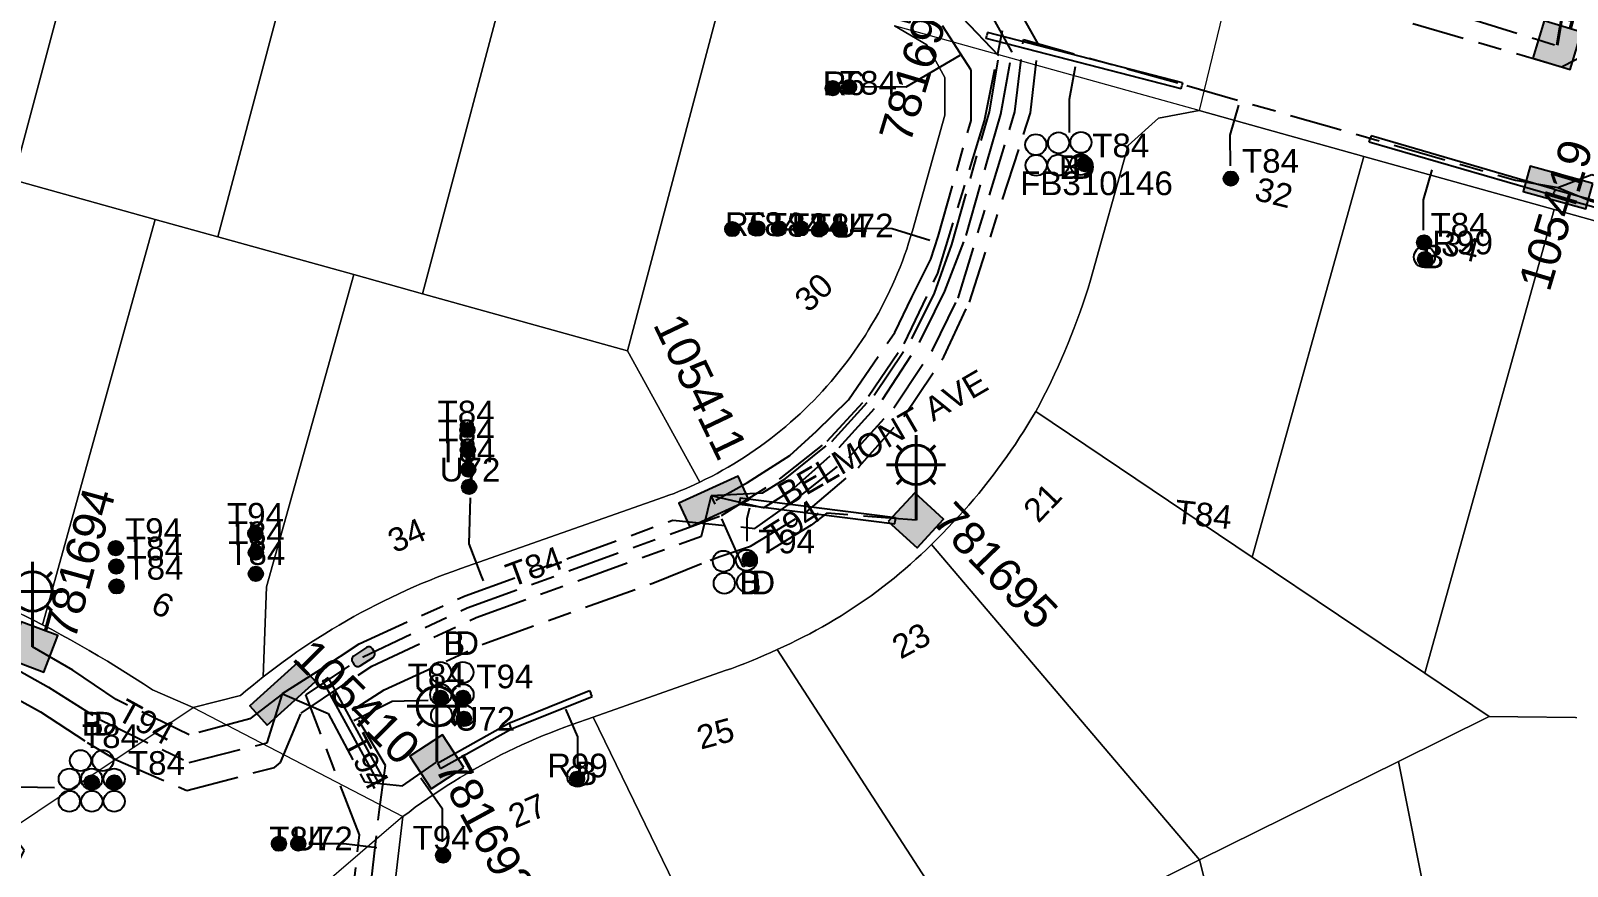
# Model space of a CAD drawing. Header units: metres. Extents: x 289087 to 291245, y 6227587 to 6229773.
# Drawn here: x 290436.6 to 290553.4, y 6228349.8 to 6228413.4 of the extents above; entities that cross this region are included whole.
import ezdxf
from ezdxf.enums import TextEntityAlignment as Align

# ---------------------------------------------------------------- set-up
doc = ezdxf.new("R2010")
doc.units = ezdxf.units.M
doc.linetypes.add('Cable Exist UG', pattern=[8.2, 4, -1.2, 1.8, -1.2])
for name, color, linetype in [('_User Ducts Config', 7, 'Continuous'), ('Duct_SP_EXT', 7, 'Continuous'), ('Equip_HV_EXT', 7, 'Continuous'), ('Equip_SP_SL_EXT', 7, 'Continuous'), ('Mains_HV_EXT', 7, 'Continuous'), ('Mains_LV_EXT', 7, 'Continuous'), ('Mains_LV_SL_EXT', 7, 'Continuous'), ('SupportsUG_SP_LV_EXT', 7, 'Continuous'), ('SupportsUG_SP_LV_SL_EXT', 7, 'Continuous')]:
    doc.layers.add(name, color=color, linetype=linetype)
doc.layers.add('Cadastre Land Parcels_SP_EXT', color=9, linetype='Continuous', lineweight=5)
doc.layers.add('Cadastre Roads_SP_EXT', color=9, linetype='Continuous', lineweight=5)
doc.styles.add('COLUMN_LABEL', font='arial.ttf')
doc.styles.add('iecARIAL', font='arial.ttf', dxfattribs={"height": 2})
doc.styles.add('POLE_LABEL', font='arial.ttf')
doc.styles.get("Standard").update_dxf_attribs({"font": 'arial.ttf'})

# ---------------------------------------------------------------- blocks, each defined once
blk = doc.blocks.new('COLUMN_EXT')
blk.add_hatch(color=256).paths.add_polyline_path([(-1.49, 1.48), (-1.49, -1.49), (1.48, -1.49), (1.48, 1.48)])
blk.add_lwpolyline([(-1.49, -1.49), (1.48, -1.49), (1.48, 1.48), (-1.49, 1.48)], close=True)
for tag, height, style, flags, p in [('ASSET_NUM', 2.5, 'COLUMN_LABEL', 8, (2, 2)), ('STRUCTURE_PLANT_NUMBER', 0.2, 'POLE_LABEL', 9, (1.81, 0.03)), ('STREET_CODE', 0.2, 'COLUMN_LABEL', 9, (1.81, -0.2))]:
    blk.add_attdef(tag, text='', height=height, dxfattribs=dict(style=style, flags=flags)).set_placement(p, align=Align.MIDDLE_LEFT)
at = {"flags": 9}
for tag, p in [('COLUMN_TYPE', (1.81, -0.4)), ('OWNED_BY', (1.81, -0.6)), ('STATE', (1.81, -0.8)), ('USAGE', (1.81, -1)), ('LEGEND', (1.81, -1.2)), ('STREETNAME', (1.81, -1.6)), ('SUBURB', (1.81, -1.8)), ('LOCATION', (1.81, -1.4)), ('NOTES', (1.81, -2))]:
    blk.add_attdef(tag, text='', height=0.2, dxfattribs=at).set_placement(p, align=Align.MIDDLE_LEFT)
at = {"flags": 1}
blk.add_attdef('Z', (1.81, -2.35), '', height=0.2, dxfattribs=at)
blk = doc.blocks.new('PILLAR_EXT')
blk.add_hatch(color=256).paths.add_polyline_path([(-2.475, 0.99), (-2.475, -0.99), (2.475, -0.99), (2.475, 0.99)])
blk.add_lwpolyline([(-2.475, -0.99), (2.475, -0.99), (2.475, 0.99), (-2.475, 0.99)], close=True)
at = {"style": 'iecARIAL', "flags": 8}
blk.add_attdef('ASSET_NUM', (1.5, 3.5), '', height=2.5, dxfattribs=at)
for tag, p, flags in [('OWNED_BY', (0, -0.2), 9), ('STATE', (0, -0.4), 9), ('SUPPORT_TYPE', (0, -0.6), 9), ('USAGE', (0, -0.8), 9), ('LEGEND', (0, -1), 9), ('LOCATION', (0, -1.2), 9), ('STREETNAME', (0, -1.8), 9), ('SUBURB', (0, -2), 1), ('NOTES', (0, -1.4), 9), ('PARENT', (0, -1.6), 9)]:
    blk.add_attdef(tag, p, '', height=0.2, dxfattribs=dict(flags=flags))
blk = doc.blocks.new('DUCT_EXT')
blk.add_circle((0, 0.8), 0.8)
at = {"flags": 1}
blk.add_attdef('Z', (0, 0), '', height=0.2, dxfattribs=at)
at = {"flags": 9}
for tag, p in [('DUCT_CODE', (0, 0)), ('XSECT_TYPE', (0, -0.2)), ('STATE', (0, -0.6)), ('FB_REFERENCE', (0, -0.4)), ('NOTES', (0, -0.8))]:
    blk.add_attdef(tag, text='', height=0.2, dxfattribs=at).set_placement(p, align=Align.MIDDLE_LEFT)
blk = doc.blocks.new('SL_LANTERN_EXT')
at = {"lineweight": 40}
for p, q in [((0, 1.97), (0, 6.47)), ((-1.46, 5.68), (-1.06, 5.28)), ((1.46, 5.68), (1.06, 5.28)), ((-2.25, 4.22), (2.25, 4.22)), ((-1.46, 2.76), (-1.06, 3.16)), ((0, 0), (0, 2.72)), ((1.46, 2.76), (1.06, 3.16))]:
    blk.add_line(p, q, dxfattribs=at)
blk.add_circle((0, 4.22), 1.5, dxfattribs=at)
at = {"style": 'iecARIAL', "flags": 9}
blk.add_attdef('ASSET_NUM', (1.5, 1.5), '', height=2.5, dxfattribs=at)
for tag, p, height, flags in [('CONSTRUCTED_VOLTAGE', (0.98, -0.65), 0.2, 9), ('CONTROL_TYPE', (0.98, -0.85), 0.2, 9), ('LANTERN_PURPOSE', (0.98, -1.05), 0.2, 9), ('LANTERN_TYPE', (0.98, -1.25), 0.2, 9), ('LNUMBER', (2.18, -3.25), 2.5, 8), ('OPERATING_VOLTAGE', (0.98, -1.65), 0.2, 9), ('ORIENTATION', (0.98, -1.85), 0.2, 9), ('OWNED_BY', (0.98, -2.05), 0.2, 9), ('STATE', (0.98, -2.25), 0.2, 9), ('NO_PHASES', (0.98, -1.45), 0.2, 9), ('USAGE', (0.98, -2.45), 0.2, 9), ('CEXIST', (0.98, -2.65), 0.2, 9), ('CNEW', (0.98, -2.85), 0.2, 9), ('CNUMBER', (0.98, -3.05), 0.2, 9), ('CREMOVE', (0.98, -3.25), 0.2, 9), ('CREPLACE', (0.98, -3.45), 0.2, 9), ('LKINGHEIGHT', (0.98, -3.65), 0.2, 9), ('LBRACKET', (0.98, -3.85), 0.2, 9), ('LBRACKETVOCAB', (0.98, -4.05), 0.2, 9), ('LCATEGORY', (0.98, -4.25), 0.2, 9), ('LCHARGE1', (0.98, -4.45), 0.2, 9), ('LCHARGE1PERCENT', (0.98, -4.65), 0.2, 9), ('LCHARGE2', (0.98, -4.85), 0.2, 9), ('LCHARGE2PERCENT', (0.98, -5.05), 0.2, 9), ('LCHARGE3', (0.98, -5.25), 0.2, 9), ('LCHARGE3PERCENT', (0.98, -5.45), 0.2, 9), ('LEXIST', (0.98, -5.65), 0.2, 9), ('LLAMP', (0.98, -5.85), 0.2, 9), ('LLAMPVOCAB', (0.98, -6.05), 0.2, 9), ('LMAST', (0.98, -6.25), 0.2, 9), ('LMASTVOCAB', (0.98, -6.45), 0.2, 9), ('LNEW', (0.98, -6.65), 0.2, 9), ('LANTNUMBER', (0.98, -6.85), 0.2, 9), ('LOUTREACH', (0.98, -7.25), 0.2, 9), ('LOUTREACHVOCAB', (0.98, -7.45), 0.2, 9), ('LRATECODE', (0.98, -7.65), 0.2, 9), ('LREMOVE', (0.98, -7.85), 0.2, 9), ('LREPLACE', (0.98, -8.05), 0.2, 9), ('LTYPE', (0.98, -8.25), 0.2, 9), ('STREETNAME', (0.98, -9.25), 0.2, 9), ('SUBURB', (0.98, -9.45), 0.2, 1), ('LTYPEVOCAB', (0.98, -8.45), 0.2, 9), ('LEGEND', (0.98, -8.65), 0.2, 9), ('LOCATION', (0.98, -8.85), 0.2, 9), ('NOTES', (0.98, -9.05), 0.2, 9)]:
    blk.add_attdef(tag, p, '', height=height, dxfattribs=dict(flags=flags))
blk = doc.blocks.new('HV_STJ_EXT')
h = blk.add_hatch(color=256)
edge = h.paths.add_edge_path()
edge.add_ellipse((-0.59, 0.13), major_axis=(0.226, 0.226), ratio=1, start_angle=45, end_angle=135)
edge.add_line((-0.91, 0.13), (-0.91, -0.13))
edge.add_ellipse((-0.59, -0.13), major_axis=(0.226, 0.226), ratio=1, start_angle=135, end_angle=225)
edge.add_line((-0.59, -0.45), (0.59, -0.45))
edge.add_ellipse((0.59, -0.13), major_axis=(-0.226, 0.226), ratio=1, start_angle=135, end_angle=225)
edge.add_line((0.91, -0.13), (0.91, 0.13))
edge.add_ellipse((0.59, 0.13), major_axis=(-0.226, 0.226), ratio=1, start_angle=225, end_angle=315)
edge.add_line((0.59, 0.45), (-0.59, 0.45))
blk.add_lwpolyline([(-0.91, 0.13), (-0.91, -0.13, 0.414214), (-0.59, -0.45), (0.59, -0.45, 0.414214), (0.91, -0.13), (0.91, 0.13, 0.414214), (0.59, 0.45), (-0.59, 0.45, 0.414214)], format="xyb", close=True)
for tag, flags, p in [('ORIENTATION', 9, (1.5, 0)), ('Z', 1, (1.5, -0.8)), ('USAGE', 9, (1.5, -0.2)), ('LEGEND', 9, (1.5, -0.4)), ('NOTES', 9, (1.5, -0.6))]:
    blk.add_attdef(tag, text='', height=0.2, dxfattribs=dict(flags=flags)).set_placement(p, align=Align.MIDDLE_LEFT)
blk = doc.blocks.new('CABLE_LARGE_EXT')
h = blk.add_hatch(color=256)
edge = h.paths.add_edge_path()
edge.add_arc((0, 0.55), 0.55, 0, 360)
blk.add_circle((0, 0.55), 0.55)
at = {"flags": 1}
blk.add_attdef('Z', (0, 0), '', height=0.2, dxfattribs=at)
at = {"flags": 9}
for tag, p in [('COND_CODE', (0, 0)), ('STATE', (0, -0.4)), ('XSECT_SIZE', (0, -0.6)), ('FB_REFERENCE', (0, -0.2)), ('NOTES', (0, -0.8))]:
    blk.add_attdef(tag, text='', height=0.2, dxfattribs=at).set_placement(p, align=Align.MIDDLE_LEFT)

msp = doc.modelspace()

# ---------------------------------------------------------------- linework, layer by layer
at = {"layer": '_User Ducts Config'}
for points in [[(290499.96, 6228409.14), (290503.16, 6228409.11), (290507.26, 6228411.5)], [(290515.56, 6228405.62), (290515.56, 6228408.17), (290516.01, 6228410.64)], [(290515.56, 6228405.62), (290515.56, 6228408.17), (290516.01, 6228410.64)], [(290527.8, 6228403.09), (290527.78, 6228405.42), (290528.42, 6228407.72)], [(290542.47, 6228398.22), (290542.47, 6228400.51), (290543.11, 6228402.8)], [(290499.04, 6228398.35), (290502.08, 6228398.34), (290504.95, 6228397.46)], [(290470.01, 6228377.85), (290469.93, 6228374.35), (290470.84, 6228371.98), (290471.01, 6228371.54)], [(290491.07, 6228374.57), (290491.08, 6228376.32), (290491.28, 6228377.1)], [(290466.82, 6228362.44), (290464.09, 6228362.38), (290461.19, 6228360.91)], [(290478.21, 6228357.38), (290478.2, 6228359.68), (290477.3, 6228361.8)], [(290438.43, 6228355.8), (290435.86, 6228355.87), (290432.88, 6228357.13)], [(290467.93, 6228351.71), (290467.93, 6228354.18), (290466.28, 6228356.55)], [(290457.76, 6228351.58), (290460.42, 6228351.58), (290462.94, 6228351.28)]]:
    msp.add_lwpolyline(points, dxfattribs=at)
at = {"layer": 'Cadastre Land Parcels_SP_EXT', "linetype": 'Continuous'}
for points in [[(290442.81, 6228430.3), (290432.98, 6228433.04), (290427.25, 6228434.64), (290419.4, 6228406.47), (290420.08, 6228406.28), (290431.64, 6228403.06), (290435.3, 6228402.04), (290442.81, 6228430.3)], [(290458.36, 6228425.97), (290454.27, 6228427.11), (290442.81, 6228430.3), (290435.3, 6228402.04), (290446.09, 6228399.03), (290450.85, 6228397.71), (290458.36, 6228425.97)], [(290473.92, 6228421.63), (290458.36, 6228425.97), (290450.85, 6228397.71), (290461.17, 6228394.83), (290466.41, 6228393.37), (290473.92, 6228421.63)], [(290489.47, 6228417.3), (290473.92, 6228421.63), (290466.41, 6228393.37), (290481.97, 6228389.03), (290489.47, 6228417.3)], [(290537.93, 6228403.8), (290525.41, 6228407.3), (290522.33, 6228406.73), (290520.01, 6228404.65), (290517.15, 6228394.41), (290516.97, 6228393.8), (290516.77, 6228393.19), (290516.57, 6228392.59), (290516.36, 6228391.99), (290516.14, 6228391.39), (290515.92, 6228390.79), (290515.69, 6228390.2), (290515.45, 6228389.61), (290515.2, 6228389.02), (290514.95, 6228388.43), (290514.69, 6228387.85), (290514.43, 6228387.27), (290514.16, 6228386.7), (290513.88, 6228386.13), (290513.59, 6228385.56), (290513.3, 6228384.99), (290513, 6228384.43), (290529.45, 6228373.35), (290537.93, 6228403.8)], [(290552.38, 6228399.78), (290537.93, 6228403.8), (290529.45, 6228373.35), (290542.56, 6228364.54), (290552.38, 6228399.78)], [(290446.09, 6228399.03), (290435.3, 6228402.04), (290431.64, 6228403.06), (290423.51, 6228373.9), (290424.28, 6228373.67), (290425.03, 6228373.43), (290425.79, 6228373.18), (290426.54, 6228372.92), (290427.3, 6228372.66), (290428.04, 6228372.39), (290428.79, 6228372.11), (290429.53, 6228371.83), (290430.27, 6228371.53), (290431.01, 6228371.23), (290431.75, 6228370.93), (290432.48, 6228370.61), (290433.21, 6228370.29), (290433.93, 6228369.96), (290434.65, 6228369.63), (290435.37, 6228369.29), (290436.09, 6228368.93), (290436.8, 6228368.58), (290437.51, 6228368.21), (290446.09, 6228399.03)], [(290566.83, 6228395.75), (290552.38, 6228399.78), (290542.56, 6228364.54), (290547.46, 6228361.24), (290556.18, 6228361.14), (290557.18, 6228361.13), (290566.83, 6228395.75)], [(290452.56, 6228362.84), (290452.98, 6228363.19), (290453.42, 6228363.55), (290453.85, 6228363.9), (290454.29, 6228364.25), (290454.55, 6228371.08), (290461.17, 6228394.83), (290450.85, 6228397.71), (290446.09, 6228399.03), (290437.51, 6228368.21), (290438.22, 6228367.84), (290438.94, 6228367.45), (290439.65, 6228367.06), (290440.36, 6228366.67), (290441.06, 6228366.26), (290441.76, 6228365.85), (290442.45, 6228365.44), (290443.14, 6228365.01), (290443.83, 6228364.58), (290444.52, 6228364.15), (290445.19, 6228363.71), (290445.87, 6228363.26), (290448.97, 6228361.91), (290452.56, 6228362.84)], [(290454.79, 6228364.64), (290455.3, 6228365.02), (290455.81, 6228365.4), (290456.33, 6228365.77), (290456.85, 6228366.14), (290457.38, 6228366.5), (290457.91, 6228366.85), (290458.45, 6228367.2), (290458.98, 6228367.53), (290459.53, 6228367.87), (290460.07, 6228368.19), (290460.63, 6228368.52), (290461.18, 6228368.83), (290461.74, 6228369.13), (290462.3, 6228369.43), (290462.87, 6228369.73), (290463.44, 6228370.01), (290464.01, 6228370.29), (290464.59, 6228370.56), (290465.17, 6228370.83), (290465.75, 6228371.09), (290466.33, 6228371.34), (290466.92, 6228371.58), (290467.51, 6228371.82), (290468.11, 6228372.05), (290468.7, 6228372.27), (290469.3, 6228372.48), (290484.71, 6228377.91), (290485.11, 6228378.05), (290485.51, 6228378.2), (290485.91, 6228378.36), (290486.31, 6228378.52), (290486.7, 6228378.69), (290487.09, 6228378.87), (290487.48, 6228379.05), (290481.97, 6228389.03), (290466.41, 6228393.37), (290461.17, 6228394.83), (290454.55, 6228371.08), (290454.29, 6228364.25), (290454.79, 6228364.64)], [(290540.56, 6228357.82), (290547.46, 6228361.24), (290542.56, 6228364.54), (290529.45, 6228373.35), (290513, 6228384.43), (290512.7, 6228383.93), (290512.4, 6228383.43), (290512.09, 6228382.93), (290511.77, 6228382.44), (290511.45, 6228381.95), (290511.13, 6228381.47), (290510.79, 6228380.99), (290510.45, 6228380.51), (290510.1, 6228380.04), (290509.75, 6228379.57), (290509.39, 6228379.11), (290509.03, 6228378.65), (290508.66, 6228378.2), (290508.29, 6228377.75), (290507.9, 6228377.3), (290507.52, 6228376.86), (290507.13, 6228376.43), (290506.73, 6228376), (290506.32, 6228375.57), (290505.92, 6228375.15), (290505.5, 6228374.73), (290505.08, 6228374.32), (290525.45, 6228350.33), (290540.56, 6228357.82)], [(290525.45, 6228350.33), (290505.08, 6228374.32), (290504.69, 6228373.94), (290504.29, 6228373.56), (290503.89, 6228373.19), (290503.48, 6228372.82), (290503.07, 6228372.46), (290502.65, 6228372.11), (290502.23, 6228371.76), (290501.8, 6228371.42), (290501.37, 6228371.08), (290500.93, 6228370.75), (290500.49, 6228370.42), (290500.04, 6228370.1), (290499.59, 6228369.79), (290499.13, 6228369.49), (290498.67, 6228369.19), (290498.21, 6228368.9), (290497.74, 6228368.61), (290497.27, 6228368.33), (290496.79, 6228368.06), (290496.31, 6228367.79), (290495.83, 6228367.53), (290495.34, 6228367.28), (290494.85, 6228367.03), (290494.35, 6228366.79), (290493.86, 6228366.56), (290493.36, 6228366.34), (290508.99, 6228342.16), (290525.45, 6228350.33)], [(290508.99, 6228342.16), (290493.36, 6228366.34), (290492.87, 6228366.11), (290492.38, 6228365.89), (290491.89, 6228365.67), (290491.4, 6228365.46), (290490.9, 6228365.27), (290490.4, 6228365.08), (290489.9, 6228364.89), (290489.4, 6228364.72), (290479.37, 6228361.19), (290492.56, 6228334.02), (290508.99, 6228342.16)], [(290549.31, 6228319.92), (290550.5, 6228320.14), (290551.69, 6228320.36), (290552.88, 6228320.58), (290554.07, 6228320.78), (290555.26, 6228320.98), (290556.45, 6228321.17), (290557.64, 6228321.35), (290558.84, 6228321.53), (290560.04, 6228321.7), (290561.23, 6228321.87), (290562.43, 6228322.02), (290556.18, 6228361.14), (290547.46, 6228361.24), (290540.56, 6228357.82), (290548.13, 6228319.68), (290549.31, 6228319.92)], [(290535.18, 6228316.69), (290536.35, 6228316.99), (290537.52, 6228317.29), (290538.69, 6228317.59), (290539.87, 6228317.87), (290541.04, 6228318.15), (290542.22, 6228318.42), (290543.4, 6228318.69), (290544.58, 6228318.95), (290545.76, 6228319.2), (290546.94, 6228319.45), (290548.13, 6228319.68), (290540.56, 6228357.82), (290525.45, 6228350.33), (290534.02, 6228316.38), (290535.18, 6228316.69)], [(290521.3, 6228312.51), (290522.45, 6228312.89), (290523.59, 6228313.27), (290524.74, 6228313.64), (290525.9, 6228314.01), (290527.05, 6228314.36), (290528.21, 6228314.72), (290529.36, 6228315.06), (290530.52, 6228315.4), (290531.69, 6228315.73), (290532.85, 6228316.06), (290534.02, 6228316.38), (290525.45, 6228350.33), (290508.99, 6228342.16), (290520.16, 6228312.12), (290521.3, 6228312.51)]]:
    msp.add_lwpolyline(points, close=True, dxfattribs=at)
for points in [[(290489.47, 6228417.3), (290481.97, 6228389.03), (290487.48, 6228379.05), (290487.91, 6228379.27), (290487.91, 6228379.27), (290488.35, 6228379.49), (290488.78, 6228379.72), (290489.2, 6228379.95), (290489.63, 6228380.2), (290490.05, 6228380.45), (290490.46, 6228380.7), (290490.87, 6228380.96), (290491.28, 6228381.23), (290491.68, 6228381.51), (290492.08, 6228381.79), (290492.47, 6228382.07), (290492.86, 6228382.37), (290493.24, 6228382.67), (290493.62, 6228382.97), (290494, 6228383.28), (290494.36, 6228383.6), (290494.73, 6228383.93), (290495.09, 6228384.25), (290495.44, 6228384.59), (290495.79, 6228384.93), (290496.13, 6228385.27), (290496.47, 6228385.62), (290496.8, 6228385.98), (290497.12, 6228386.34), (290497.44, 6228386.71), (290497.76, 6228387.08), (290498.06, 6228387.46), (290498.37, 6228387.84), (290498.66, 6228388.22), (290498.95, 6228388.61), (290499.23, 6228389.01), (290499.51, 6228389.41), (290499.78, 6228389.81), (290500.05, 6228390.22), (290500.3, 6228390.63), (290500.55, 6228391.05), (290500.8, 6228391.47), (290501.04, 6228391.89), (290501.27, 6228392.32), (290501.49, 6228392.75), (290501.71, 6228393.18), (290501.92, 6228393.62), (290502.12, 6228394.06), (290502.32, 6228394.51), (290502.5, 6228394.95), (290502.69, 6228395.4), (290502.86, 6228395.86), (290503.03, 6228396.31), (290503.19, 6228396.77), (290503.34, 6228397.23), (290503.48, 6228397.69), (290503.62, 6228398.16), (290506.08, 6228406.96), (290506.1, 6228409.81), (290504.71, 6228412.29), (290502.26, 6228413.73)], [(290492.56, 6228334.02), (290479.37, 6228361.19), (290477.77, 6228360.62), (290477.22, 6228360.42), (290476.67, 6228360.21), (290476.12, 6228360), (290475.57, 6228359.78), (290475.03, 6228359.55), (290474.49, 6228359.32), (290473.95, 6228359.08), (290473.42, 6228358.83), (290472.89, 6228358.57), (290472.36, 6228358.31), (290471.84, 6228358.05), (290471.32, 6228357.77), (290470.8, 6228357.49), (290470.29, 6228357.2), (290469.78, 6228356.91), (290469.27, 6228356.61), (290468.77, 6228356.3), (290468.27, 6228355.99), (290467.78, 6228355.67), (290467.29, 6228355.34), (290466.8, 6228355.01), (290466.32, 6228354.67), (290465.85, 6228354.33), (290465.38, 6228353.97), (290464.91, 6228353.62), (290464.08, 6228346.52)]]:
    msp.add_lwpolyline(points, dxfattribs=at)
at = {"layer": 'Cadastre Roads_SP_EXT', "linetype": 'Continuous'}
for points in [[(290553.77, 6228414.05), (290528.73, 6228421.03), (290525.41, 6228407.3), (290537.93, 6228403.8), (290552.38, 6228399.78), (290566.83, 6228395.75)], [(290425.34, 6228346.15), (290448.97, 6228361.91), (290448.97, 6228361.91), (290445.87, 6228363.26), (290445.19, 6228363.71), (290444.52, 6228364.15), (290443.83, 6228364.58), (290443.14, 6228365.01), (290442.45, 6228365.44), (290441.76, 6228365.85), (290441.06, 6228366.26), (290440.36, 6228366.67), (290439.65, 6228367.06), (290438.94, 6228367.45), (290438.22, 6228367.84), (290437.51, 6228368.21), (290436.8, 6228368.58), (290436.09, 6228368.93)], [(290464.08, 6228346.52), (290464.91, 6228353.62), (290445.09, 6228336.61)]]:
    msp.add_lwpolyline(points, dxfattribs=at)
msp.add_lwpolyline([(290465.38, 6228353.97), (290465.85, 6228354.33), (290466.32, 6228354.67), (290466.8, 6228355.01), (290467.29, 6228355.34), (290467.78, 6228355.67), (290468.27, 6228355.99), (290468.77, 6228356.3), (290469.27, 6228356.61), (290469.78, 6228356.91), (290470.29, 6228357.2), (290470.8, 6228357.49), (290471.32, 6228357.77), (290471.84, 6228358.05), (290472.36, 6228358.31), (290472.89, 6228358.57), (290473.42, 6228358.83), (290473.95, 6228359.08), (290474.49, 6228359.32), (290475.03, 6228359.55), (290475.57, 6228359.78), (290476.12, 6228360), (290476.67, 6228360.21), (290477.22, 6228360.42), (290477.77, 6228360.62), (290479.37, 6228361.19), (290489.4, 6228364.72), (290489.9, 6228364.89), (290490.4, 6228365.08), (290490.9, 6228365.27), (290491.4, 6228365.46), (290491.89, 6228365.67), (290492.38, 6228365.89), (290492.87, 6228366.11), (290493.36, 6228366.34), (290493.86, 6228366.56), (290494.35, 6228366.79), (290494.85, 6228367.03), (290495.34, 6228367.28), (290495.83, 6228367.53), (290496.31, 6228367.79), (290496.79, 6228368.06), (290497.27, 6228368.33), (290497.74, 6228368.61), (290498.21, 6228368.9), (290498.67, 6228369.19), (290499.13, 6228369.49), (290499.59, 6228369.79), (290500.04, 6228370.1), (290500.49, 6228370.42), (290500.93, 6228370.75), (290501.37, 6228371.08), (290501.8, 6228371.42), (290502.23, 6228371.76), (290502.65, 6228372.11), (290503.07, 6228372.46), (290503.48, 6228372.82), (290503.89, 6228373.19), (290504.29, 6228373.56), (290504.69, 6228373.94), (290505.08, 6228374.32), (290505.5, 6228374.73), (290505.92, 6228375.15), (290506.32, 6228375.57), (290506.73, 6228376), (290507.13, 6228376.43), (290507.52, 6228376.86), (290507.9, 6228377.3), (290508.29, 6228377.75), (290508.66, 6228378.2), (290509.03, 6228378.65), (290509.39, 6228379.11), (290509.75, 6228379.57), (290510.1, 6228380.04), (290510.45, 6228380.51), (290510.79, 6228380.99), (290511.13, 6228381.47), (290511.45, 6228381.95), (290511.77, 6228382.44), (290512.09, 6228382.93), (290512.4, 6228383.43), (290512.7, 6228383.93), (290513, 6228384.43), (290513.3, 6228384.99), (290513.59, 6228385.56), (290513.88, 6228386.13), (290514.16, 6228386.7), (290514.43, 6228387.27), (290514.69, 6228387.85), (290514.95, 6228388.43), (290515.2, 6228389.02), (290515.45, 6228389.61), (290515.69, 6228390.2), (290515.92, 6228390.79), (290516.14, 6228391.39), (290516.36, 6228391.99), (290516.57, 6228392.59), (290516.77, 6228393.19), (290516.97, 6228393.8), (290517.15, 6228394.41), (290520.01, 6228404.65), (290522.33, 6228406.73), (290525.41, 6228407.3), (290502.26, 6228413.73), (290504.71, 6228412.29), (290506.1, 6228409.81), (290506.08, 6228406.96), (290503.62, 6228398.16), (290503.48, 6228397.69), (290503.34, 6228397.23), (290503.19, 6228396.77), (290503.03, 6228396.31), (290502.86, 6228395.86), (290502.69, 6228395.4), (290502.5, 6228394.95), (290502.32, 6228394.51), (290502.12, 6228394.06), (290501.92, 6228393.62), (290501.71, 6228393.18), (290501.49, 6228392.75), (290501.27, 6228392.32), (290501.04, 6228391.89), (290500.8, 6228391.47), (290500.55, 6228391.05), (290500.3, 6228390.63), (290500.05, 6228390.22), (290499.78, 6228389.81), (290499.51, 6228389.41), (290499.23, 6228389.01), (290498.95, 6228388.61), (290498.66, 6228388.22), (290498.37, 6228387.84), (290498.06, 6228387.46), (290497.76, 6228387.08), (290497.44, 6228386.71), (290497.12, 6228386.34), (290496.8, 6228385.98), (290496.47, 6228385.62), (290496.13, 6228385.27), (290495.79, 6228384.93), (290495.44, 6228384.59), (290495.09, 6228384.25), (290494.73, 6228383.93), (290494.36, 6228383.6), (290494, 6228383.28), (290493.62, 6228382.97), (290493.24, 6228382.67), (290492.86, 6228382.37), (290492.47, 6228382.07), (290492.08, 6228381.79), (290491.68, 6228381.51), (290491.28, 6228381.23), (290490.87, 6228380.96), (290490.46, 6228380.7), (290490.05, 6228380.45), (290489.63, 6228380.2), (290489.2, 6228379.95), (290488.78, 6228379.72), (290488.35, 6228379.49), (290487.91, 6228379.27), (290487.48, 6228379.05), (290487.09, 6228378.87), (290486.7, 6228378.69), (290486.31, 6228378.52), (290485.91, 6228378.36), (290485.51, 6228378.2), (290485.11, 6228378.05), (290484.71, 6228377.91), (290469.3, 6228372.48), (290468.7, 6228372.27), (290468.11, 6228372.05), (290467.51, 6228371.82), (290466.92, 6228371.58), (290466.33, 6228371.34), (290465.75, 6228371.09), (290465.17, 6228370.83), (290464.59, 6228370.56), (290464.01, 6228370.29), (290463.44, 6228370.01), (290462.87, 6228369.73), (290462.3, 6228369.43), (290461.74, 6228369.13), (290461.18, 6228368.83), (290460.63, 6228368.52), (290460.07, 6228368.19), (290459.53, 6228367.87), (290458.98, 6228367.53), (290458.45, 6228367.2), (290457.91, 6228366.85), (290457.38, 6228366.5), (290456.85, 6228366.14), (290456.33, 6228365.77), (290455.81, 6228365.4), (290455.3, 6228365.02), (290454.79, 6228364.64), (290454.29, 6228364.25), (290453.85, 6228363.9), (290453.42, 6228363.55), (290452.98, 6228363.19), (290452.56, 6228362.84), (290448.97, 6228361.91), (290464.91, 6228353.62), (290465.38, 6228353.97)], close=True, dxfattribs=at)
at = {"layer": 'Duct_SP_EXT'}
for p, q in [((290509.34, 6228413.24), (290509.28, 6228413.01)), ((290524.16, 6228409.41), (290509.34, 6228413.24)), ((290509.22, 6228412.77), (290509.28, 6228413.01)), ((290524.04, 6228408.94), (290509.22, 6228412.77)), ((290524.04, 6228408.94), (290524.1, 6228409.18)), ((290524.16, 6228409.41), (290524.1, 6228409.18)), ((290538.34, 6228404.91), (290538.41, 6228405.14)), ((290552.31, 6228400.85), (290538.34, 6228404.91)), ((290538.48, 6228405.37), (290538.41, 6228405.14)), ((290552.44, 6228401.31), (290538.48, 6228405.37)), ((290552.31, 6228400.85), (290552.38, 6228401.08)), ((290552.31, 6228400.85), (290552.38, 6228401.08)), ((290552.31, 6228400.85), (290566.96, 6228396.76)), ((290552.44, 6228401.31), (290552.38, 6228401.08)), ((290552.44, 6228401.31), (290552.38, 6228401.08)), ((290552.44, 6228401.31), (290567.09, 6228397.22)), ((290490.48, 6228377.38), (290490.51, 6228377.62)), ((290490.48, 6228377.38), (290502.28, 6228375.88)), ((290490.54, 6228377.86), (290490.51, 6228377.62)), ((290490.54, 6228377.86), (290502.34, 6228376.36)), ((290502.28, 6228375.88), (290502.31, 6228376.12)), ((290502.34, 6228376.36), (290502.31, 6228376.12)), ((290458.81, 6228363.95), (290459.02, 6228364.06)), ((290459.23, 6228364.18), (290459.02, 6228364.06)), ((290459.23, 6228364.18), (290463.44, 6228356.45)), ((290458.81, 6228363.95), (290463.02, 6228356.22)), ((290472.95, 6228360.74), (290479.1, 6228363.21)), ((290479.1, 6228363.21), (290479.19, 6228362.99)), ((290479.28, 6228362.76), (290479.19, 6228362.99)), ((290473.15, 6228360.3), (290479.28, 6228362.76)), ((290467.54, 6228357.68), (290472.95, 6228360.74)), ((290472.95, 6228360.74), (290473.05, 6228360.52)), ((290467.77, 6228357.27), (290473.15, 6228360.3)), ((290473.15, 6228360.3), (290473.05, 6228360.52)), ((290467.54, 6228357.68), (290467.66, 6228357.48)), ((290467.77, 6228357.27), (290467.66, 6228357.48)), ((290463.02, 6228356.22), (290463.23, 6228356.34)), ((290463.44, 6228356.45), (290463.23, 6228356.34))]:
    msp.add_line(p, q, dxfattribs=at)
at = {"layer": 'Mains_HV_EXT', "linetype": 'Cable Exist UG'}
for points in [[(290461.9, 6228365.78), (290469.8, 6228369.5), (290489.12, 6228376.52), (290493.66, 6228379.37), (290497.15, 6228382.16), (290500.3, 6228385.6), (290502.99, 6228389.56), (290505.56, 6228394.94), (290509.1, 6228406.52), (290512.36, 6228422.94), (290513.98, 6228424.06), (290517.26, 6228428.05), (290517.81, 6228430.06), (290520.02, 6228439.5), (290522.1, 6228447.03), (290514.88, 6228448.81)], [(290554.2, 6228309.65), (290543.75, 6228307.44), (290531.21, 6228303.93), (290520.56, 6228300.36), (290510.24, 6228296.36), (290501.68, 6228292.49), (290494.79, 6228298.83), (290487.81, 6228300.98), (290468.07, 6228336.02), (290464.34, 6228341.46), (290460.88, 6228345.78), (290461.6, 6228352.24), (290457.53, 6228362.88), (290461.9, 6228365.78)]]:
    msp.add_lwpolyline(points, dxfattribs=at)
at = {"layer": 'Mains_LV_EXT', "linetype": 'Cable Exist UG'}
for points in [[(290514.88, 6228448.81), (290516.22, 6228446.64), (290522.4, 6228444.82), (290523.43, 6228448.13), (290527.14, 6228446.87), (290527.14, 6228446.87), (290523.18, 6228432.57), (290521.74, 6228427.26), (290523.01, 6228424.35), (290524.51, 6228421.01), (290525.9, 6228418.52), (290552.95, 6228410.63), (290555.03, 6228411.7), (290578.49, 6228405.26), (290578.49, 6228405.26), (290585.76, 6228409.42), (290589.01, 6228421.7)], [(290488.34, 6228378.04), (290492.32, 6228377.11), (290492.32, 6228377.11), (290494.39, 6228378.39), (290498.05, 6228381.68), (290501.36, 6228385.33), (290504.17, 6228389.67), (290505.34, 6228392.03), (290506.1, 6228393.57), (290507.71, 6228397.8), (290509.3, 6228403.44), (290510.34, 6228407.02), (290511.2, 6228411.75), (290511.2, 6228411.75), (290507.61, 6228418.24), (290508.22, 6228423.13), (290502.88, 6228424.61), (290501.32, 6228427.06)], [(290488.34, 6228378.04), (290492.24, 6228378.23), (290492.24, 6228378.23), (290493.95, 6228379.31), (290497.49, 6228382.15), (290500.71, 6228385.67), (290503.58, 6228389.94), (290505.31, 6228393.43), (290506.63, 6228397.13), (290509.47, 6228407.2), (290510.19, 6228411.46), (290506.72, 6228415.08), (290505.19, 6228416.06), (290504.21, 6228416.92), (290501.21, 6228417.61), (290500.29, 6228416.47), (290500.29, 6228416.47), (290474.25, 6228423.64)], [(290552.68, 6228401.45), (290555.24, 6228402.44), (290555.24, 6228402.44), (290577.14, 6228396.3), (290577.14, 6228396.3), (290589.06, 6228393.34), (290589.06, 6228393.34), (290592.04, 6228404.02), (290595.02, 6228405.38), (290599.31, 6228420.97)], [(290462.44, 6228348.18), (290463.13, 6228354.16), (290463.59, 6228357.5), (290461.09, 6228361.71), (290463.49, 6228363.26), (290471.07, 6228366.77), (290483.9, 6228371.37), (290483.9, 6228371.37), (290488.25, 6228373.13), (290488.99, 6228373.4), (290488.99, 6228373.4), (290491.33, 6228374.19), (290495.55, 6228376.76), (290499.59, 6228380.23), (290502.97, 6228384.03), (290506.02, 6228388.59), (290507.95, 6228392.74), (290512.6, 6228407.13), (290513.2, 6228412.32), (290509.91, 6228418.19)], [(290455.77, 6228362.99), (290458.66, 6228364.83), (290458.66, 6228364.83), (290461.59, 6228366.77), (290469.65, 6228370.42), (290469.65, 6228370.42), (290485.42, 6228376.16), (290491.64, 6228375.54), (290494.8, 6228377.75), (290498.8, 6228380.93), (290502.21, 6228384.69), (290505.17, 6228389.13), (290507.09, 6228393.03), (290511.41, 6228407.2), (290512.06, 6228412.7), (290512.06, 6228412.7), (290524.48, 6228409.21), (290549.44, 6228402.01), (290552.68, 6228401.45)], [(290552.68, 6228401.45), (290555.15, 6228400.43), (290555.15, 6228400.43), (290577.32, 6228394.42), (290588.58, 6228391.48), (290590.71, 6228389.74)], [(290431.92, 6228342.18), (290436.12, 6228351.06), (290432.64, 6228355.72), (290435.49, 6228362.63), (290435.49, 6228362.63), (290437.38, 6228361.58), (290440.91, 6228359.27), (290443.08, 6228357.96), (290448.5, 6228355.61), (290455.15, 6228357.37), (290455.61, 6228357.75), (290455.61, 6228357.75), (290457.17, 6228361.5), (290462.55, 6228365.07), (290470.48, 6228368.76), (290487.6, 6228374.95), (290488.34, 6228377.95)], [(290503.9, 6228376.15), (290497.12, 6228376.69), (290495.94, 6228375.77), (290490.77, 6228372.62), (290488.34, 6228378.04)], [(290455.77, 6228362.96), (290453.28, 6228361.05), (290453.28, 6228361.05), (290448.66, 6228359.83), (290443.12, 6228362.53), (290439.84, 6228364.75), (290436.77, 6228366.52)], [(290430.39, 6228343.64), (290433.76, 6228350.77), (290430.29, 6228355.75), (290434.5, 6228365.66), (290435.1, 6228365.08), (290435.1, 6228365.08), (290437.97, 6228363.47), (290441.93, 6228360.97), (290448.66, 6228357.74), (290454.59, 6228359.23), (290455.77, 6228362.96)], [(290455.77, 6228362.96), (290459.22, 6228361.47), (290462, 6228356.27), (290462, 6228356.27), (290464.89, 6228355.97), (290467.45, 6228357.76)]]:
    msp.add_lwpolyline(points, dxfattribs=at)
at = {"layer": 'Mains_LV_SL_EXT', "linetype": 'Cable Exist UG'}
for points in [[(290524.11, 6228427.18), (290524.36, 6228425.94), (290524.36, 6228425.94), (290527.14, 6228419.63), (290527.97, 6228419.22), (290537.91, 6228416.8), (290552.68, 6228412.21)], [(290488.68, 6228377.69), (290491.09, 6228379.03), (290491.09, 6228379.03), (290494.31, 6228381.08), (290496.34, 6228382.92), (290498.76, 6228385.32), (290502.28, 6228390.42), (290503.59, 6228393.11), (290505.02, 6228396.01), (290505.59, 6228397.72), (290508.08, 6228406.54), (290508.09, 6228410.38), (290505.59, 6228414.22), (290502.45, 6228415.92)]]:
    msp.add_lwpolyline(points, dxfattribs=at)

# ---------------------------------------------------------------- block references
at = {"layer": '_User Ducts Config'}
for name, p, rotation in [('CABLE_LARGE_EXT', (290497.02, 6228409), 270.108034646404), ('CABLE_LARGE_EXT', (290498.26, 6228409.09), 270.108034646404), ('DUCT_EXT', (290513.8, 6228404.7), 89.45434241230105), ('DUCT_EXT', (290515.53, 6228404.84), 89.45434241230105), ('DUCT_EXT', (290517.23, 6228404.87), 89.45434241230105), ('DUCT_EXT', (290513.83, 6228403.13), 89.45434241230105), ('DUCT_EXT', (290515.5, 6228403.15), 89.45434241230105), ('DUCT_EXT', (290517.22, 6228403.19), 89.45434241230105), ('DUCT_EXT', (290490.06, 6228373.07), 92.48542683359614), ('DUCT_EXT', (290491.81, 6228373.15), 92.48542683359614), ('DUCT_EXT', (290491.89, 6228371.48), 92.48542683359614), ('DUCT_EXT', (290490.13, 6228371.4), 92.48542683359614)]:
    msp.add_blockref(name, p, dxfattribs=dict(at, rotation=rotation))
for name, p in [('CABLE_LARGE_EXT', (290516.72, 6228402.67)), ('CABLE_LARGE_EXT', (290527.82, 6228401.58)), ('CABLE_LARGE_EXT', (290489.94, 6228397.74)), ('CABLE_LARGE_EXT', (290491.72, 6228397.78)), ('CABLE_LARGE_EXT', (290493.48, 6228397.78)), ('CABLE_LARGE_EXT', (290495.15, 6228397.79)), ('CABLE_LARGE_EXT', (290496.66, 6228397.78)), ('CABLE_LARGE_EXT', (290498.09, 6228397.75)), ('DUCT_EXT', (290542.53, 6228395.37)), ('CABLE_LARGE_EXT', (290542.5, 6228396.72)), ('CABLE_LARGE_EXT', (290542.58, 6228395.45)), ('CABLE_LARGE_EXT', (290469.81, 6228382.46)), ('CABLE_LARGE_EXT', (290469.84, 6228380.94)), ('CABLE_LARGE_EXT', (290469.87, 6228379.46)), ('CABLE_LARGE_EXT', (290469.94, 6228378.14)), ('CABLE_LARGE_EXT', (290453.69, 6228374.6)), ('CABLE_LARGE_EXT', (290443.09, 6228373.48)), ('CABLE_LARGE_EXT', (290453.73, 6228373.15)), ('CABLE_LARGE_EXT', (290491.26, 6228372.64)), ('CABLE_LARGE_EXT', (290443.13, 6228372.09)), ('CABLE_LARGE_EXT', (290453.73, 6228371.53)), ('CABLE_LARGE_EXT', (290443.15, 6228370.58)), ('DUCT_EXT', (290467.77, 6228363.79)), ('DUCT_EXT', (290469.47, 6228363.79)), ('DUCT_EXT', (290467.78, 6228362.1)), ('CABLE_LARGE_EXT', (290467.78, 6228362.1)), ('DUCT_EXT', (290469.48, 6228362.1)), ('CABLE_LARGE_EXT', (290469.48, 6228362.1)), ('DUCT_EXT', (290467.85, 6228360.51)), ('DUCT_EXT', (290469.55, 6228360.51)), ('CABLE_LARGE_EXT', (290469.55, 6228360.51)), ('DUCT_EXT', (290440.41, 6228357.08)), ('DUCT_EXT', (290442.11, 6228357.08)), ('DUCT_EXT', (290439.56, 6228355.68)), ('DUCT_EXT', (290441.26, 6228355.68)), ('DUCT_EXT', (290442.97, 6228355.68)), ('DUCT_EXT', (290478.19, 6228355.89)), ('CABLE_LARGE_EXT', (290478.14, 6228355.95)), ('CABLE_LARGE_EXT', (290441.26, 6228355.68)), ('CABLE_LARGE_EXT', (290442.97, 6228355.68)), ('DUCT_EXT', (290439.56, 6228353.99)), ('DUCT_EXT', (290441.27, 6228353.99)), ('DUCT_EXT', (290442.97, 6228353.99)), ('CABLE_LARGE_EXT', (290455.49, 6228351.01)), ('CABLE_LARGE_EXT', (290456.96, 6228351.02)), ('CABLE_LARGE_EXT', (290467.96, 6228350.12))]:
    msp.add_blockref(name, p, dxfattribs=at)
at = {"layer": 'Equip_HV_EXT', "rotation": 33.55183156017152}
msp.add_blockref('HV_STJ_EXT', (290461.9, 6228365.78), dxfattribs=at)
at = {"layer": 'Equip_SP_SL_EXT', "rotation": 350.7208878596383}
msp.add_blockref('SL_LANTERN_EXT', (290552.63, 6228412.28), dxfattribs=at)
at = {"layer": 'Equip_SP_SL_EXT'}
for p in [(290503.9, 6228376.15), (290436.77, 6228366.52), (290467.48, 6228357.79)]:
    msp.add_blockref('SL_LANTERN_EXT', p, dxfattribs=at)
at = {"layer": 'SupportsUG_SP_LV_EXT'}
ref = msp.add_blockref('PILLAR_EXT', (290552.68, 6228401.45), dxfattribs=dict(at, rotation=164.6307922955847))
ref.add_attrib('ASSET_NUM', '105419', dxfattribs={"layer": '0', "height": 2.5, "rotation": 73.3042, "style": 'iecARIAL'}).set_placement((290554.18, 6228404.95), align=Align.MIDDLE_RIGHT)
ref = msp.add_blockref('PILLAR_EXT', (290488.54, 6228377.58), dxfattribs=dict(at, rotation=24.70437380438329))
ref.add_attrib('ASSET_NUM', '105411', dxfattribs={"layer": '0', "height": 2.5, "rotation": 295.6051, "style": 'iecARIAL'}).set_placement((290490.04, 6228381.08), align=Align.MIDDLE_RIGHT)
ref = msp.add_blockref('PILLAR_EXT', (290455.77, 6228362.96), dxfattribs=dict(at, rotation=42.09750446060295))
ref.add_attrib('ASSET_NUM', '105410', dxfattribs={"layer": '0', "height": 2.5, "rotation": 315.2374, "style": 'iecARIAL'}).set_placement((290457.27, 6228366.46), align=Align.MIDDLE_LEFT)
at = {"layer": 'SupportsUG_SP_LV_SL_EXT'}
ref = msp.add_blockref('COLUMN_EXT', (290552.63, 6228412.28), dxfattribs=dict(at, rotation=343.2446523486909))
ref.add_attrib('ASSET_NUM', '781703', dxfattribs={"layer": '0', "height": 2.5, "rotation": 74.6047, "style": 'COLUMN_LABEL'}).set_placement((290554.63, 6228413.03), align=Align.MIDDLE_LEFT)
ref = msp.add_blockref('COLUMN_EXT', (290502.37, 6228415.82), dxfattribs=dict(at, rotation=165.0988003605711))
ref.add_attrib('ASSET_NUM', '781696', dxfattribs={"layer": '0', "height": 2.5, "rotation": 73.393, "style": 'COLUMN_LABEL'}).set_placement((290504.37, 6228416.57), align=Align.TOP_RIGHT)
ref = msp.add_blockref('COLUMN_EXT', (290436.77, 6228366.52), dxfattribs=dict(at, rotation=249.0877998332415))
ref.add_attrib('ASSET_NUM', '781694', dxfattribs={"layer": '0', "height": 2.5, "rotation": 74.5308, "style": 'COLUMN_LABEL'}).set_placement((290438.77, 6228367.27), align=Align.MIDDLE_LEFT)
ref = msp.add_blockref('COLUMN_EXT', (290503.9, 6228376.15), dxfattribs=dict(at, rotation=317.2982364046619))
ref.add_attrib('ASSET_NUM', '781695', dxfattribs={"layer": '0', "height": 2.5, "rotation": 314.0241, "style": 'COLUMN_LABEL'}).set_placement((290505.9, 6228376.9), align=Align.MIDDLE_LEFT)
ref = msp.add_blockref('COLUMN_EXT', (290467.48, 6228357.79), dxfattribs=dict(at, rotation=123.4714857250692))
ref.add_attrib('ASSET_NUM', '781693', dxfattribs={"layer": '0', "height": 2.5, "rotation": 298.5462, "style": 'COLUMN_LABEL'}).set_placement((290469.48, 6228358.54), align=Align.TOP_LEFT)

# ---------------------------------------------------------------- texts
at = {"layer": '_User Ducts Config'}
for s, p in [('R6', (290496.81, 6228408.47)), ('T84', (290498.11, 6228408.51)), ('T84', (290517.29, 6228403.75)), ('B', (290514.75, 6228402.1)), ('D', (290515.72, 6228402.11)), ('T84', (290528.67, 6228402.57)), ('FB310146', (290511.81, 6228400.87)), ('R6', (290489.37, 6228397.76)), ('T84', (290490.84, 6228397.77)), ('T84', (290492.57, 6228397.72)), ('T84', (290494.26, 6228397.69)), ('T84', (290495.9, 6228397.66)), ('U72', (290497.58, 6228397.66)), ('T84', (290542.99, 6228397.72)), ('R99', (290543.13, 6228396.37)), ('B', (290542.35, 6228395.31)), ('T84', (290467.54, 6228383.44)), ('T84', (290467.54, 6228382.01)), ('T84', (290467.59, 6228380.55)), ('U72', (290467.7, 6228379.1)), ('T94', (290451.54, 6228375.67)), ('T94', (290443.79, 6228374.51)), ('T84', (290451.6, 6228374.26)), ('T84', (290443.86, 6228373.11)), ('T84', (290451.64, 6228372.76)), ('T94', (290491.9, 6228373.64)), ('T84', (290443.9, 6228371.64)), ('B', (290490.48, 6228370.53)), ('D', (290491.38, 6228370.52)), ('B', (290467.97, 6228365.91)), ('D', (290468.88, 6228365.91)), ('T84', (290465.27, 6228363.46)), ('T94', (290470.49, 6228363.38)), ('U72', (290468.83, 6228360.16)), ('T84', (290440.52, 6228358.84)), ('B', (290440.5, 6228359.79)), ('D', (290441.4, 6228359.79)), ('T84', (290444.01, 6228356.8)), ('R99', (290475.87, 6228356.61)), ('B', (290478.01, 6228356.01)), ('T84', (290454.75, 6228351.05)), ('U72', (290456.49, 6228351.06)), ('T94', (290465.64, 6228351.12))]:
    msp.add_text(s, height=1.8, dxfattribs=at).set_placement(p)
at = {"layer": 'Cadastre Land Parcels_SP_EXT'}
for s, rotation, p in [('32', 346.0259, (290529.52, 6228400.53)), ('34', 346.0259, (290543.71, 6228396.41)), ('30', 43.1759, (290495.72, 6228391.87)), ('21', 46.265, (290513.19, 6228375.87)), ('34', 23.4679, (290464.27, 6228373.63)), ('6', 332.7447, (290445.63, 6228369.25)), ('23', 28.3008, (290502.72, 6228365.55)), ('25', 15.0972, (290487.54, 6228358.71)), ('27', 23.2323, (290473.43, 6228352.7))]:
    msp.add_text(s, height=1.8, rotation=rotation, dxfattribs=at).set_placement(p)
at = {"layer": 'Cadastre Roads_SP_EXT'}
msp.add_text('BELMONT AVE', height=1.8, rotation=30.1618, dxfattribs=at).set_placement((290494.08, 6228377.16))
at = {"layer": 'Mains_LV_EXT'}
for s, rotation, p in [('T94', 32.2641, (290493.16, 6228373.98)), ('T84', 353.8366, (290523.49, 6228375.93)), ('T84', 20.2587, (290473.16, 6228371.04)), ('T94', 331.2734, (290443.04, 6228361.08)), ('T94', 297.8615, (290460.33, 6228359.29))]:
    msp.add_text(s, height=1.8, rotation=rotation, dxfattribs=at).set_placement(p)

doc.saveas('drawing.dxf')
